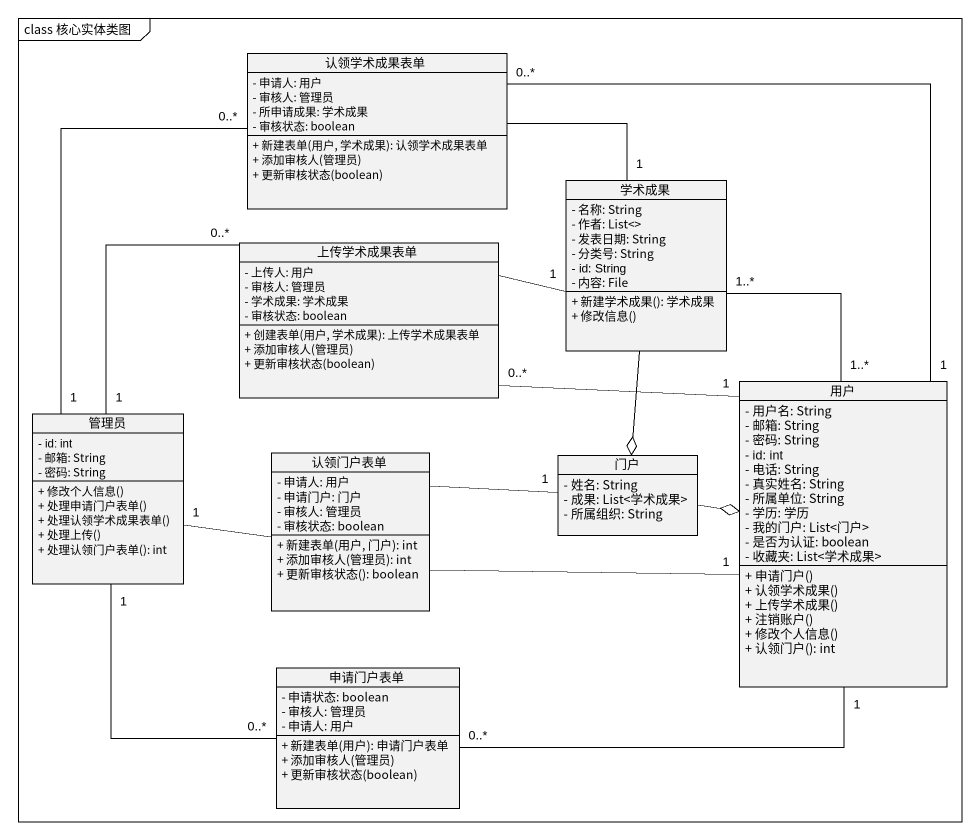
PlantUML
@startuml
mainframe class 核心实体类图
hide circle
hide empty members
skinparam classAttributeIconSize 0
class 认领学术成果表单 {
  - 申请人: 用户
  - 审核人: 管理员
  - 所申请成果: 学术成果
  - 审核状态: boolean
  + 新建表单(用户, 学术成果): 认领学术成果表单
  + 添加审核人(管理员)
  + 更新审核状态(boolean)
}
class 学术成果 {
  - 名称: String
  - 作者: List<>
  - 发表日期: String
  - 分类号: String
  - id: String
  - 内容: File
  + 新建学术成果(): 学术成果
  + 修改信息()
}
class 上传学术成果表单 {
  - 上传人: 用户
  - 审核人: 管理员
  - 学术成果: 学术成果
  - 审核状态: boolean
  + 创建表单(用户, 学术成果): 上传学术成果表单
  + 添加审核人(管理员)
  + 更新审核状态(boolean)
}
class 用户 {
  - 用户名: String
  - 邮箱: String
  - 密码: String
  - id: int
  - 电话: String
  - 真实姓名: String
  - 所属单位: String
  - 学历: 学历
  - 我的门户: List<门户>
  - 是否为认证: boolean
  - 收藏夹: List<学术成果>
  + 申请门户()
  + 认领学术成果()
  + 上传学术成果()
  + 注销账户()
  + 修改个人信息()
  + 认领门户(): int
}
class 管理员 {
  - id: int
  - 邮箱: String
  - 密码: String
  + 修改个人信息()
  + 处理申请门户表单()
  + 处理认领学术成果表单()
  + 处理上传()
  + 处理认领门户表单(): int
}
class 认领门户表单 {
  - 申请人: 用户
  - 申请门户: 门户
  - 审核人: 管理员
  - 审核状态: boolean
  + 新建表单(用户, 门户): int
  + 添加审核人(管理员): int
  + 更新审核状态(): boolean
}
class 门户 {
  - 姓名: String
  - 成果: List<学术成果>
  - 所属组织: String
}
class 申请门户表单 {
  - 申请状态: boolean
  - 审核人: 管理员
  - 申请人: 用户
  + 新建表单(用户): 申请门户表单
  + 添加审核人(管理员)
  + 更新审核状态(boolean)
}
学术成果 "1" -left- 认领学术成果表单
学术成果 "1" -left- 上传学术成果表单
学术成果 "1..*" -- "1..*" 用户
学术成果 --o 门户
上传学术成果表单 "0..*" -right- "1" 用户
用户 "1" -up- "0..*" 认领学术成果表单
管理员 "1" -up- "0..*" 认领学术成果表单
管理员 "1" -up- "0..*" 上传学术成果表单
管理员 "1" -- "0..*" 申请门户表单
认领门户表单 -right- "1" 用户
认领门户表单 -left- "1" 管理员
认领门户表单 -right- "1" 门户
门户 -right-o 用户
申请门户表单 "0..*" -right- "1" 用户
@enduml
